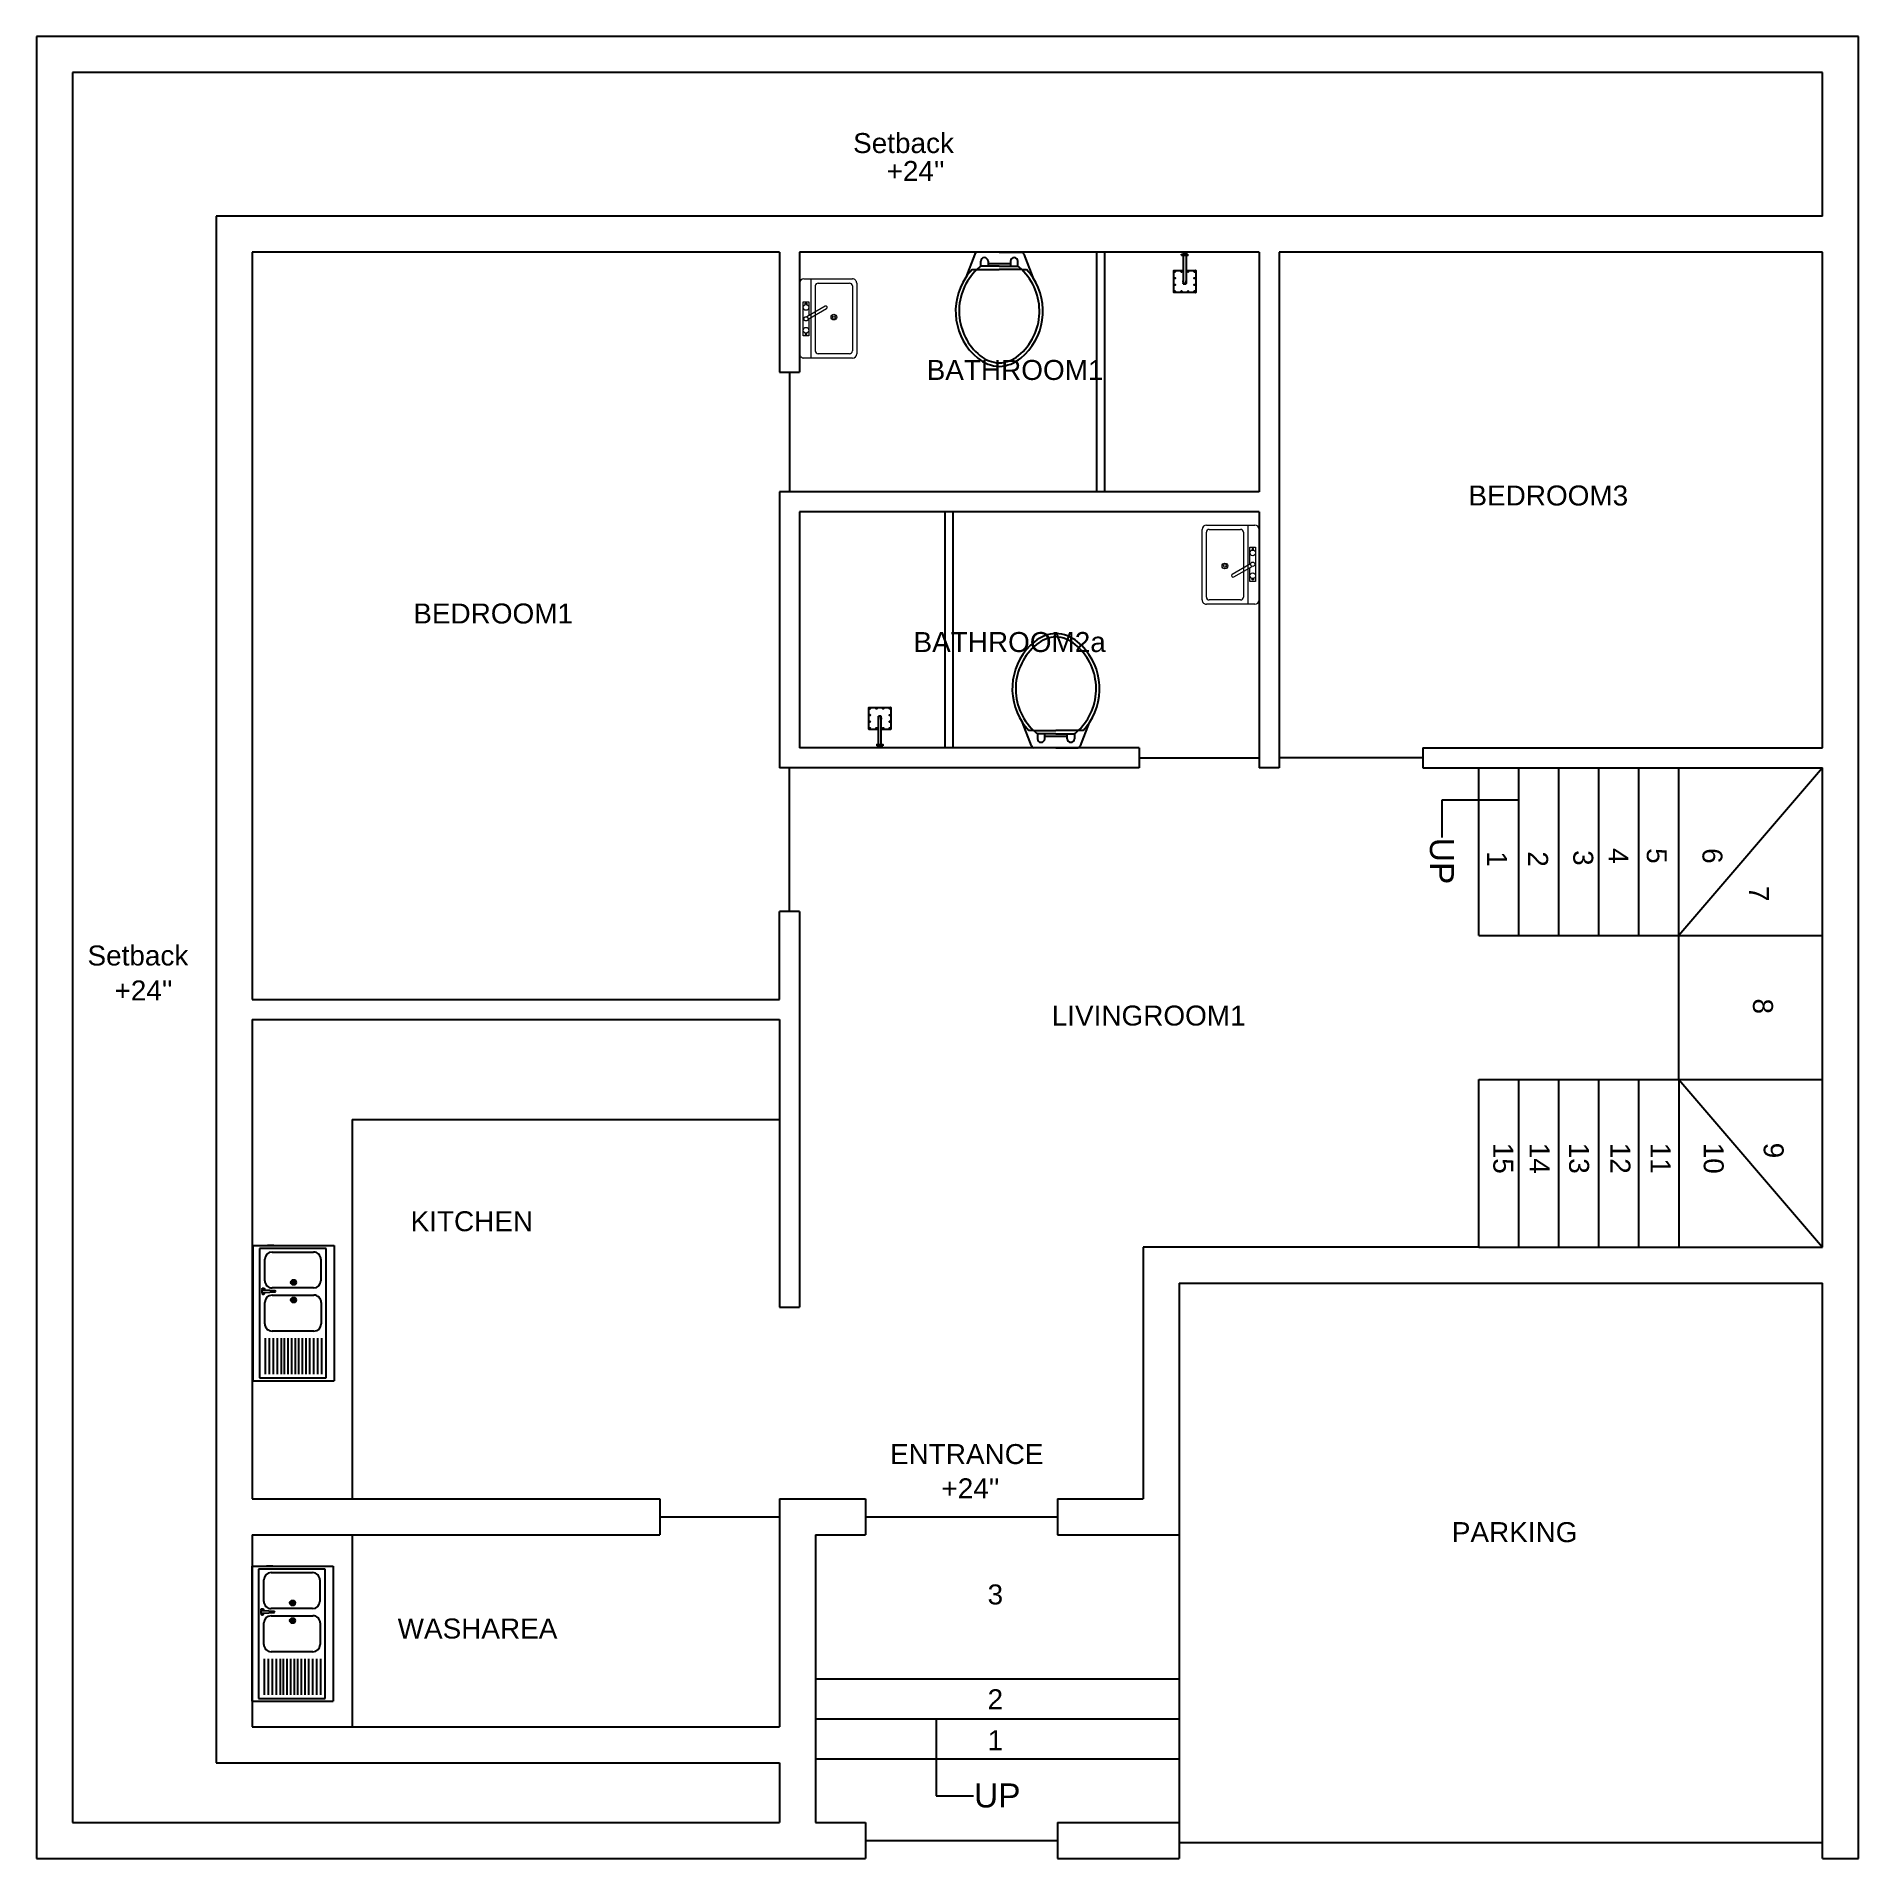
# Model space of a CAD drawing. Header units: feet. Extents: x 30 to 486, y 10 to 466.
import ezdxf
from ezdxf import colors
from ezdxf.entities.mleader import LeaderData, LeaderLine
from ezdxf.lldxf.tags import DXFTag
from ezdxf.math import Vec2, Vec3

# ---------------------------------------------------------------- set-up
doc = ezdxf.new("R2010")
doc.units = ezdxf.units.FT
doc.header["$MEASUREMENT"] = 0
for name, color, linetype in [('BathRoom1', 7, 'Continuous'), ('BathRoom2a', 7, 'Continuous'), ('BedRoom1', 7, 'Continuous'), ('BedRoom3', 7, 'Continuous'), ('Boundary', 7, 'Continuous'), ('Door2.6fD.Panel', 7, 'Continuous'), ('Door3fD.Panel', 7, 'Continuous'), ('Door4fD.Panel', 7, 'Continuous'), ('Entrance_Staircase', 7, 'Continuous'), ('Entrance_Staircase_wall', 7, 'Continuous'), ('Kitchen', 7, 'Continuous'), ('Kitchen_Platform', 7, 'Continuous'), ('LivingRoom1', 7, 'Continuous'), ('Main_gate', 7, 'Continuous'), ('Parking', 7, 'Continuous'), ('Setback', 7, 'Continuous'), ('Sink', 7, 'Continuous'), ('Staircase', 7, 'Continuous'), ('Staircase_innerwall', 7, 'Continuous'), ('Staircase_outertwall', 7, 'Continuous'), ('WashArea', 7, 'Continuous'), ('WashBasin', 7, 'Continuous'), ('WC', 7, 'Continuous')]:
    doc.layers.add(name, color=color, linetype=linetype)
doc.layers.add('Shower', color=7, linetype='Continuous', plot=False)
doc.styles.get("Standard").update_dxf_attribs({"font": 'arial.ttf'})
tags = doc.linetypes.add('CENTER2', pattern=[28.575, 19.05, -3.175, 3.175, -3.175]).pattern_tags.tags
tags[10:11] = [DXFTag(74, 4), DXFTag(75, 0), DXFTag(340, '0'), DXFTag(46, 0.0), DXFTag(50, 0.0), DXFTag(44, 0.0), DXFTag(45, 0.0)]
tags[8:9] = [DXFTag(74, 4), DXFTag(75, 0), DXFTag(340, '0'), DXFTag(46, 0.0), DXFTag(50, 0.0), DXFTag(44, 0.0), DXFTag(45, 0.0)]
tags[6:7] = [DXFTag(74, 4), DXFTag(75, 0), DXFTag(340, '0'), DXFTag(46, 0.0), DXFTag(50, 0.0), DXFTag(44, 0.0), DXFTag(45, 0.0)]
tags[4:5] = [DXFTag(74, 4), DXFTag(75, 0), DXFTag(340, '0'), DXFTag(46, 0.0), DXFTag(50, 0.0), DXFTag(44, 0.0), DXFTag(45, 0.0)]

# ---------------------------------------------------------------- blocks, each defined once
blk = doc.blocks.new('Toilet sheet')
at = {"layer": 'WC'}
for p, q in [((0, 0), (-5.46, 0)), ((0, 0), (5.46, 0)), ((-6.13, -0.46), (-8.37, -6.29)), ((-6.82, -4.33), (-5.62, -4.33)), ((-5.62, -4.33), (0, -4.33)), ((-4.64, -3.46), (-4.64, -2.26)), ((0, -3.46), (-4.64, -3.46)), ((-2.81, -2.26), (-2.81, -2.89)), ((2.81, -2.89), (-2.81, -2.89)), ((-2.81, -2.89), (-2.81, -3.46)), ((0, -3.46), (4.64, -3.46)), ((5.62, -4.33), (0, -4.33)), ((2.81, -2.26), (2.81, -2.89)), ((2.81, -2.89), (2.81, -3.46)), ((4.64, -3.46), (4.64, -2.26)), ((5.62, -4.33), (6.82, -4.33)), ((6.13, -0.46), (8.37, -6.29))]:
    blk.add_line(p, q, dxfattribs=at)
for centre, radius, start, end in [((-5.46, -0.72), 0.716, 90, 158.9586), ((5.46, -0.72), 0.716, 21.0414, 90), ((4.36, -14.74), 15.28, 137.0418, 146.4185), ((4.36, -14.74), 14.42, 133.7957, 137.0418), ((4.36, -14.74), 14.42, 128.5915, 133.7957), ((-3.72, -2.26), 0.911, 0, 180), ((3.72, -2.26), 0.911, 0, 180), ((-4.36, -14.74), 14.42, 46.2043, 51.4085), ((-4.36, -14.74), 14.42, 309.5706, 46.2043), ((-4.36, -14.74), 15.28, 33.5815, 42.9582), ((4.36, -14.74), 15.28, 146.4185, 230.4294), ((4.36, -14.74), 14.42, 137.0418, 230.4294), ((-4.36, -14.74), 15.28, 309.5706, 33.5815), ((0.37, -19.56), 9.02, 230.4294, 267.624), ((0.37, -19.56), 8.16, 230.4294, 267.3753), ((-0.37, -19.56), 8.16, 272.6247, 309.5706), ((-0.37, -19.56), 9.02, 272.376, 309.5706)]:
    blk.add_arc(centre, radius, start, end, dxfattribs=at)
blk = doc.blocks.new('WashBasin')
at = {"color": 0, "lineweight": 0}
for p, q in [((-8.84, 0), (8.84, 0)), ((-9.91, -13.21), (-9.91, -1.07)), ((-9.91, -2.86), (9.91, -2.86)), ((-8.12, -3.93), (8.12, -3.93)), ((-4.38, -2.31), (-4.38, -0.88)), ((-4.38, -0.88), (4.19, -0.88)), ((-0.1, -2.31), (-4.38, -2.31)), ((-4.02, -1.42), (-4.02, -1.78)), ((-3.62, -1.42), (-4.02, -1.42)), ((-4.02, -1.78), (-3.62, -1.78)), ((-0.2, -2.13), (2.45, -6.72)), ((3.07, -6.37), (0.42, -1.77)), ((4.19, -2.31), (0.73, -2.31)), ((3.43, -1.42), (3.83, -1.42)), ((3.83, -1.78), (3.43, -1.78)), ((3.83, -1.42), (3.83, -1.78)), ((4.19, -0.88), (4.19, -2.31)), ((9.91, -1.07), (9.91, -13.21)), ((-8.84, -12.49), (-8.84, -4.64)), ((8.84, -4.64), (8.84, -12.49)), ((8.12, -13.21), (-8.12, -13.21)), ((8.84, -14.28), (-8.84, -14.28))]:
    blk.add_line(p, q, dxfattribs=at)
for centre, radius in [((-2.95, -1.6), 0.714), ((-0.1, -1.6), 0.535), ((2.76, -1.6), 0.714), ((0.33, -8.57), 0.714), ((0.33, -8.57), 0.357)]:
    blk.add_circle(centre, radius, dxfattribs=at)
for centre, radius, start, end in [((-8.84, -1.07), 1.07, 90, 180), ((8.84, -1.07), 1.07, 0, 90), ((-8.12, -4.64), 0.714, 90, 180), ((8.12, -4.64), 0.714, 0, 90), ((2.76, -6.54), 0.357, 210, 30), ((-8.84, -13.21), 1.07, 180, 270), ((-8.12, -12.49), 0.714, 180, 270), ((8.12, -12.49), 0.714, 270, 0), ((8.84, -13.21), 1.07, 270, 0)]:
    blk.add_arc(centre, radius, start, end, dxfattribs=at)
blk = doc.blocks.new('Shower')
at = {"linetype": 'Continuous'}
for p, q in [((-0.78, 0), (-0.71, 0)), ((-0.78, -0.31), (-0.78, 0)), ((-0.71, 0), (0.71, 0)), ((0.71, 0), (0.78, 0)), ((0.78, -0.31), (0.78, 0)), ((-2.74, -9.58), (-2.74, -4.14)), ((-2.72, -4.12), (-0.36, -4.12)), ((-2.51, -4.39), (-2.51, -4.41)), ((-2.47, -4.39), (-2.51, -4.39)), ((-2.51, -4.41), (-2.47, -4.41)), ((-2.48, -4.39), (-2.48, -4.41)), ((-2.45, -4.35), (-2.47, -4.35)), ((-2.47, -4.35), (-2.47, -4.39)), ((-2.45, -4.38), (-2.47, -4.38)), ((-2.47, -4.41), (-2.47, -4.45)), ((-2.47, -4.43), (-2.45, -4.43)), ((-2.47, -4.45), (-2.45, -4.45)), ((-2.45, -4.39), (-2.45, -4.35)), ((-2.41, -4.39), (-2.45, -4.39)), ((-2.45, -4.41), (-2.41, -4.41)), ((-2.45, -4.45), (-2.45, -4.41)), ((-2.43, -4.41), (-2.43, -4.39)), ((-2.41, -4.41), (-2.41, -4.39)), ((-0.87, -4.39), (-0.87, -4.41)), ((-0.83, -4.39), (-0.87, -4.39)), ((-0.87, -4.41), (-0.83, -4.41)), ((-0.85, -4.39), (-0.85, -4.41)), ((-0.81, -4.35), (-0.83, -4.35)), ((-0.83, -4.35), (-0.83, -4.39)), ((-0.81, -4.38), (-0.83, -4.38)), ((-0.83, -4.41), (-0.83, -4.45)), ((-0.83, -4.43), (-0.81, -4.43)), ((-0.83, -4.45), (-0.81, -4.45)), ((-0.81, -4.39), (-0.81, -4.35)), ((-0.77, -4.39), (-0.81, -4.39)), ((-0.81, -4.41), (-0.77, -4.41)), ((-0.81, -4.45), (-0.81, -4.41)), ((-0.79, -4.41), (-0.79, -4.39)), ((-0.77, -4.41), (-0.77, -4.39)), ((-0.71, -0.36), (-0.73, -0.36)), ((0.71, -0.36), (-0.71, -0.36)), ((-0.36, -0.36), (-0.36, -7.4)), ((0.36, -0.36), (0.36, -7.4)), ((0.36, -4.12), (2.72, -4.12)), ((0.73, -0.36), (0.71, -0.36)), ((0.77, -4.39), (0.77, -4.41)), ((0.81, -4.39), (0.77, -4.39)), ((0.77, -4.41), (0.81, -4.41)), ((0.79, -4.39), (0.79, -4.41)), ((0.83, -4.35), (0.81, -4.35)), ((0.81, -4.35), (0.81, -4.39)), ((0.83, -4.38), (0.81, -4.38)), ((0.81, -4.41), (0.81, -4.45)), ((0.81, -4.43), (0.83, -4.43)), ((0.81, -4.45), (0.83, -4.45)), ((0.83, -4.39), (0.83, -4.35)), ((0.87, -4.39), (0.83, -4.39)), ((0.83, -4.41), (0.87, -4.41)), ((0.83, -4.45), (0.83, -4.41)), ((0.85, -4.41), (0.85, -4.39)), ((0.87, -4.41), (0.87, -4.39)), ((2.41, -4.39), (2.41, -4.41)), ((2.45, -4.39), (2.41, -4.39)), ((2.41, -4.41), (2.45, -4.41)), ((2.43, -4.39), (2.43, -4.41)), ((2.47, -4.35), (2.45, -4.35)), ((2.45, -4.35), (2.45, -4.39)), ((2.47, -4.38), (2.45, -4.38)), ((2.45, -4.41), (2.45, -4.45)), ((2.45, -4.43), (2.47, -4.43)), ((2.45, -4.45), (2.47, -4.45)), ((2.47, -4.39), (2.47, -4.35)), ((2.51, -4.39), (2.47, -4.39)), ((2.47, -4.41), (2.51, -4.41)), ((2.47, -4.45), (2.47, -4.41)), ((2.48, -4.41), (2.48, -4.39)), ((2.51, -4.41), (2.51, -4.39)), ((2.74, -4.14), (2.74, -9.58)), ((-2.51, -6.03), (-2.51, -6.05)), ((-2.47, -6.03), (-2.51, -6.03)), ((-2.51, -6.05), (-2.47, -6.05)), ((-2.51, -7.67), (-2.51, -7.69)), ((-2.47, -7.67), (-2.51, -7.67)), ((-2.51, -7.69), (-2.47, -7.69)), ((-2.48, -6.03), (-2.48, -6.05)), ((-2.48, -7.67), (-2.48, -7.69)), ((-2.45, -5.99), (-2.47, -5.99)), ((-2.47, -5.99), (-2.47, -6.03)), ((-2.45, -6.01), (-2.47, -6.01)), ((-2.47, -6.05), (-2.47, -6.09)), ((-2.47, -6.07), (-2.45, -6.07)), ((-2.47, -6.09), (-2.45, -6.09)), ((-2.45, -7.63), (-2.47, -7.63)), ((-2.47, -7.63), (-2.47, -7.67)), ((-2.45, -7.65), (-2.47, -7.65)), ((-2.47, -7.69), (-2.47, -7.73)), ((-2.47, -7.7), (-2.45, -7.7)), ((-2.47, -7.73), (-2.45, -7.73)), ((-2.45, -6.03), (-2.45, -5.99)), ((-2.41, -6.03), (-2.45, -6.03)), ((-2.45, -6.05), (-2.41, -6.05)), ((-2.45, -6.09), (-2.45, -6.05)), ((-2.45, -7.67), (-2.45, -7.63)), ((-2.41, -7.67), (-2.45, -7.67)), ((-2.45, -7.69), (-2.41, -7.69)), ((-2.45, -7.73), (-2.45, -7.69)), ((-2.43, -6.05), (-2.43, -6.03)), ((-2.43, -7.69), (-2.43, -7.67)), ((-2.41, -6.05), (-2.41, -6.03)), ((-2.41, -7.69), (-2.41, -7.67)), ((0.36, -7.4), (-0.36, -7.4)), ((-0.36, -7.4), (0.36, -7.4)), ((-0.36, -7.44), (-0.36, -7.4)), ((-0.36, -7.44), (0.36, -7.44)), ((0.36, -7.44), (0.36, -7.4)), ((2.41, -6.03), (2.41, -6.05)), ((2.45, -6.03), (2.41, -6.03)), ((2.41, -6.05), (2.45, -6.05)), ((2.41, -7.67), (2.41, -7.69)), ((2.45, -7.67), (2.41, -7.67)), ((2.41, -7.69), (2.45, -7.69)), ((2.43, -6.03), (2.43, -6.05)), ((2.43, -7.67), (2.43, -7.69)), ((2.47, -5.99), (2.45, -5.99)), ((2.45, -5.99), (2.45, -6.03)), ((2.47, -6.01), (2.45, -6.01)), ((2.45, -6.05), (2.45, -6.09)), ((2.45, -6.07), (2.47, -6.07)), ((2.45, -6.09), (2.47, -6.09)), ((2.47, -7.63), (2.45, -7.63)), ((2.45, -7.63), (2.45, -7.67)), ((2.47, -7.65), (2.45, -7.65)), ((2.45, -7.69), (2.45, -7.73)), ((2.45, -7.7), (2.47, -7.7)), ((2.45, -7.73), (2.47, -7.73)), ((2.47, -6.03), (2.47, -5.99)), ((2.51, -6.03), (2.47, -6.03)), ((2.47, -6.05), (2.51, -6.05)), ((2.47, -6.09), (2.47, -6.05)), ((2.47, -7.67), (2.47, -7.63)), ((2.51, -7.67), (2.47, -7.67)), ((2.47, -7.69), (2.51, -7.69)), ((2.47, -7.73), (2.47, -7.69)), ((2.48, -6.05), (2.48, -6.03)), ((2.48, -7.69), (2.48, -7.67)), ((2.51, -6.05), (2.51, -6.03)), ((2.51, -7.69), (2.51, -7.67)), ((2.72, -9.6), (-2.72, -9.6)), ((-2.51, -9.31), (-2.51, -9.33)), ((-2.47, -9.31), (-2.51, -9.31)), ((-2.51, -9.33), (-2.47, -9.33)), ((-2.48, -9.31), (-2.48, -9.33)), ((-2.45, -9.27), (-2.47, -9.27)), ((-2.47, -9.27), (-2.47, -9.31)), ((-2.45, -9.29), (-2.47, -9.29)), ((-2.47, -9.33), (-2.47, -9.36)), ((-2.47, -9.34), (-2.45, -9.34)), ((-2.47, -9.36), (-2.45, -9.36)), ((-2.45, -9.31), (-2.45, -9.27)), ((-2.41, -9.31), (-2.45, -9.31)), ((-2.45, -9.33), (-2.41, -9.33)), ((-2.45, -9.36), (-2.45, -9.33)), ((-2.43, -9.33), (-2.43, -9.31)), ((-2.41, -9.33), (-2.41, -9.31)), ((-0.87, -9.31), (-0.87, -9.33)), ((-0.83, -9.31), (-0.87, -9.31)), ((-0.87, -9.33), (-0.83, -9.33)), ((-0.85, -9.31), (-0.85, -9.33)), ((-0.81, -9.27), (-0.83, -9.27)), ((-0.83, -9.27), (-0.83, -9.31)), ((-0.81, -9.29), (-0.83, -9.29)), ((-0.83, -9.33), (-0.83, -9.36)), ((-0.83, -9.34), (-0.81, -9.34)), ((-0.83, -9.36), (-0.81, -9.36)), ((-0.81, -9.31), (-0.81, -9.27)), ((-0.77, -9.31), (-0.81, -9.31)), ((-0.81, -9.33), (-0.77, -9.33)), ((-0.81, -9.36), (-0.81, -9.33)), ((-0.79, -9.33), (-0.79, -9.31)), ((-0.77, -9.33), (-0.77, -9.31)), ((0.77, -9.31), (0.77, -9.33)), ((0.81, -9.31), (0.77, -9.31)), ((0.77, -9.33), (0.81, -9.33)), ((0.79, -9.31), (0.79, -9.33)), ((0.83, -9.27), (0.81, -9.27)), ((0.81, -9.27), (0.81, -9.31)), ((0.83, -9.29), (0.81, -9.29)), ((0.81, -9.33), (0.81, -9.36)), ((0.81, -9.34), (0.83, -9.34)), ((0.81, -9.36), (0.83, -9.36)), ((0.83, -9.31), (0.83, -9.27)), ((0.87, -9.31), (0.83, -9.31)), ((0.83, -9.33), (0.87, -9.33)), ((0.83, -9.36), (0.83, -9.33)), ((0.85, -9.33), (0.85, -9.31)), ((0.87, -9.33), (0.87, -9.31)), ((2.41, -9.31), (2.41, -9.33)), ((2.45, -9.31), (2.41, -9.31)), ((2.41, -9.33), (2.45, -9.33)), ((2.43, -9.31), (2.43, -9.33)), ((2.47, -9.27), (2.45, -9.27)), ((2.45, -9.27), (2.45, -9.31)), ((2.47, -9.29), (2.45, -9.29)), ((2.45, -9.33), (2.45, -9.36)), ((2.45, -9.34), (2.47, -9.34)), ((2.45, -9.36), (2.47, -9.36)), ((2.47, -9.31), (2.47, -9.27)), ((2.51, -9.31), (2.47, -9.31)), ((2.47, -9.33), (2.51, -9.33)), ((2.47, -9.36), (2.47, -9.33)), ((2.48, -9.33), (2.48, -9.31)), ((2.51, -9.33), (2.51, -9.31))]:
    blk.add_line(p, q, dxfattribs=at)
at = {"linetype": 'CENTER2'}
for p, q in [((0.48, 0), (-0.48, 0)), ((0, 0.48), (0, -0.48))]:
    blk.add_line(p, q, dxfattribs=at)
at = {"linetype": 'Continuous'}
for centre in [(-2.46, -4.4), (-0.82, -4.4), (0.82, -4.4), (2.46, -4.4), (-2.46, -6.04), (-2.46, -7.68), (2.46, -6.04), (2.46, -7.68), (-2.46, -9.32), (-0.82, -9.32), (0.82, -9.32), (2.46, -9.32)]:
    blk.add_circle(centre, 0.0959, dxfattribs=at)
for centre, radius, start, end in [((-2.72, -4.14), 0.024, 90, 180), ((-0.73, -0.31), 0.048, 180, 270), ((0.73, -0.31), 0.048, 270, 0), ((2.72, -4.14), 0.024, 0, 90), ((0, -6.86), 0.444, 144.1752, 215.8248), ((0, -6.86), 0.441, 144.6089, 215.3911), ((0, -6.86), 0.434, 145.9684, 214.0316), ((0, -6.86), 0.432, 146.4427, 213.5573), ((0, -6.86), 0.392, 156.4575, 203.5425), ((0, -6.86), 0.444, 0, 35.8248), ((0, -6.86), 0.441, 0, 35.3911), ((0, -6.86), 0.434, 0, 34.0316), ((0, -6.86), 0.432, 326.4427, 33.5573), ((0, -6.86), 0.392, 336.4575, 23.5425), ((0, -6.86), 0.444, 324.1752, 0), ((0, -6.86), 0.434, 325.9684, 0), ((0, -6.86), 0.441, 324.6089, 0), ((-2.72, -9.58), 0.024, 180, 270), ((2.72, -9.58), 0.024, 270, 0)]:
    blk.add_arc(centre, radius, start, end, dxfattribs=at)
blk = doc.blocks.new('Sink')
at = {"color": 0}
for p, q in [((0, 20.24), (33.82, 20.24)), ((0, 20.24), (0, 0)), ((0.72, 18.64), (0.72, 2)), ((33.1, 18.64), (0.72, 18.64)), ((33.1, 2), (33.1, 18.64)), ((33.82, 20.24), (33.82, 0)), ((10.61, 17.27), (1.62, 17.27)), ((10.61, 16.27), (1.62, 16.27)), ((10.61, 15.27), (1.62, 15.27)), ((10.61, 14.27), (1.62, 14.27)), ((12.41, 5.03), (12.41, 15.53)), ((14.21, 17.33), (19.61, 17.33)), ((21.41, 15.53), (21.41, 5.03)), ((22.09, 18.05), (22.08, 17.34)), ((22.08, 17.34), (22.27, 14.83)), ((22.74, 18.05), (22.09, 18.05)), ((22.27, 14.83), (22.3, 14.7)), ((22.3, 14.7), (22.36, 14.64)), ((22.36, 14.64), (22.41, 14.62)), ((22.45, 14.64), (22.41, 14.62)), ((22.51, 14.7), (22.45, 14.64)), ((22.54, 14.83), (22.51, 14.7)), ((22.74, 17.34), (22.54, 14.83)), ((22.74, 18.05), (22.74, 17.34)), ((23.21, 5.12), (23.21, 15.53)), ((25.01, 17.33), (30.4, 17.33)), ((32.2, 15.53), (32.2, 5.12)), ((33.82, 15.07), (33.82, 16.67)), ((10.61, 13.27), (1.62, 13.27)), ((1.62, 12.37), (10.61, 12.37)), ((1.62, 11.47), (10.61, 11.47)), ((1.62, 10.57), (10.61, 10.57)), ((1.62, 9.68), (10.61, 9.68)), ((19.7, 10.31), (20.12, 10.12)), ((19.75, 10.42), (20.17, 10.23)), ((19.92, 9.7), (20.12, 10.12)), ((20.04, 9.64), (20.23, 10.07)), ((20.17, 10.23), (20.36, 10.65)), ((20.23, 10.07), (20.65, 9.87)), ((20.28, 10.18), (20.47, 10.59)), ((20.28, 10.18), (20.7, 9.98)), ((24.11, 10.31), (24.53, 10.12)), ((24.16, 10.42), (24.58, 10.23)), ((24.34, 9.7), (24.53, 10.12)), ((24.45, 9.64), (24.64, 10.07)), ((24.58, 10.23), (24.77, 10.65)), ((24.64, 10.07), (25.06, 9.87)), ((24.7, 10.18), (24.89, 10.59)), ((24.7, 10.18), (25.12, 9.98)), ((1.62, 8.78), (10.61, 8.78)), ((1.62, 7.88), (10.61, 7.88)), ((1.62, 6.98), (10.61, 6.98)), ((1.62, 6.08), (10.61, 6.08)), ((1.62, 5.08), (10.61, 5.08)), ((1.62, 5.08), (10.61, 5.08)), ((33.82, 0), (0, 0)), ((0.72, 2), (33.1, 2)), ((1.62, 4.08), (10.61, 4.08)), ((1.62, 3.08), (10.61, 3.08)), ((19.61, 3.23), (14.21, 3.23)), ((30.4, 3.32), (25.01, 3.32))]:
    blk.add_line(p, q, dxfattribs=at)
for points in [[(21.83, 17.38, 0.17747), (21.88, 17.4, 0.103681), (21.94, 17.48, 0.06385), (21.97, 17.57, 0.050025), (21.98, 17.7, 0.050025), (21.97, 17.83, 0.06385), (21.93, 17.92, 0.103681), (21.88, 18, 0.17747), (21.82, 18.01, 0.17747), (21.77, 18, 0.103681), (21.72, 17.92, 0.06385), (21.68, 17.83, 0.050025), (21.67, 17.7, 0.050025), (21.69, 17.57, 0.06385), (21.72, 17.47, 0.103681), (21.78, 17.4, 0.17747)], [(23, 17.39, -0.17747), (22.95, 17.41, -0.103681), (22.89, 17.48, -0.06385), (22.86, 17.58, -0.050025), (22.84, 17.71, -0.050025), (22.86, 17.83, -0.06385), (22.89, 17.93, -0.103681), (22.94, 18, -0.17747), (23, 18.02, -0.17747), (23.05, 18, -0.103681), (23.11, 17.93, -0.06385), (23.14, 17.83, -0.050025), (23.15, 17.71, -0.050025), (23.14, 17.58, -0.06385), (23.11, 17.48, -0.103681), (23.05, 17.41, -0.17747)]]:
    blk.add_lwpolyline(points, format="xyb", close=True, dxfattribs=at)
for points in [[(21.91, 17.96), (22.12, 17.93)], [(22.11, 17.5), (21.91, 17.44)], [(22.91, 17.96), (22.71, 17.93)], [(22.72, 17.5), (22.92, 17.44)]]:
    blk.add_lwpolyline(points, dxfattribs=at)
for centre, radius in [((20.2, 10.15), 0.648), ((20.2, 10.15), 0.53), ((24.61, 10.15), 0.648), ((24.61, 10.15), 0.53)]:
    blk.add_circle(centre, radius, dxfattribs=at)
for centre, start, end in [((14.21, 15.53), 90, 180), ((19.61, 15.53), 0, 90), ((25.01, 15.53), 90, 180), ((30.4, 15.53), 0, 90), ((14.21, 5.03), 180, 270), ((19.61, 5.03), 270, 0), ((25.01, 5.12), 180, 270), ((30.4, 5.12), 270, 0)]:
    blk.add_arc(centre, 1.8, start, end, dxfattribs=at)

msp = doc.modelspace()

# ---------------------------------------------------------------- linework, layer by layer
for p, q in [((294.94, 411.76), (294.94, 351.76)), ((296.94, 411.76), (296.94, 351.76))]:
    msp.add_line(p, q)
at = {"layer": 'BathRoom1'}
for p, q in [((335.62, 411.76), (220.62, 411.76)), ((220.62, 411.76), (220.62, 381.76)), ((335.62, 411.76), (335.62, 351.76)), ((215.62, 381.76), (220.62, 381.76)), ((335.62, 351.76), (215.62, 351.76))]:
    msp.add_line(p, q, dxfattribs=at)
at = {"layer": 'BathRoom2a'}
for p, q in [((335.62, 346.76), (220.62, 346.76)), ((220.62, 346.76), (220.62, 287.76)), ((256.93, 346.76), (256.93, 287.76)), ((258.93, 346.76), (258.93, 287.76)), ((335.62, 346.76), (335.62, 282.76)), ((305.62, 287.76), (220.62, 287.76)), ((305.62, 287.76), (305.62, 282.76))]:
    msp.add_line(p, q, dxfattribs=at)
at = {"layer": 'BedRoom1'}
for p, q in [((215.62, 411.76), (83.62, 411.76)), ((83.62, 411.76), (83.62, 224.76)), ((215.62, 411.76), (215.62, 381.76)), ((215.62, 351.76), (215.62, 287.76)), ((215.62, 287.76), (215.62, 282.76)), ((220.62, 246.76), (215.62, 246.76)), ((215.62, 224.76), (215.62, 246.76)), ((83.62, 224.76), (215.62, 224.76))]:
    msp.add_line(p, q, dxfattribs=at)
at = {"layer": 'BedRoom3'}
for p, q in [((476.62, 411.76), (340.62, 411.76)), ((340.62, 411.76), (340.62, 282.76)), ((476.62, 287.76), (476.62, 411.76)), ((376.62, 287.76), (376.62, 282.76)), ((376.62, 287.76), (476.62, 287.76)), ((340.62, 282.76), (335.62, 282.76))]:
    msp.add_line(p, q, dxfattribs=at)
at = {"layer": 'Boundary'}
for p, q in [((485.62, 465.76), (29.62, 465.76)), ((29.62, 465.76), (29.62, 9.76)), ((485.62, 9.76), (485.62, 465.76)), ((237.12, 18.76), (237.12, 9.76)), ((285.12, 18.76), (285.12, 9.76)), ((285.12, 18.76), (315.62, 18.76)), ((315.62, 18.76), (315.62, 9.76)), ((29.62, 9.76), (237.12, 9.76)), ((285.12, 9.76), (315.62, 9.76)), ((476.62, 9.76), (485.62, 9.76))]:
    msp.add_line(p, q, dxfattribs=at)
at = {"layer": 'Door2.6fD.Panel'}
for p, q in [((218.12, 381.76), (218.12, 351.76)), ((305.62, 285.26), (335.62, 285.26)), ((185.62, 95.26), (215.62, 95.26))]:
    msp.add_line(p, q, dxfattribs=at)
at = {"layer": 'Door3fD.Panel'}
for p, q in [((218.12, 246.76), (218.12, 282.76)), ((376.62, 285.26), (340.62, 285.26))]:
    msp.add_line(p, q, dxfattribs=at)
at = {"layer": 'Door4fD.Panel'}
msp.add_line((237.12, 95.26), (285.12, 95.26), dxfattribs=at)
at = {"layer": 'Entrance_Staircase'}
for p, q in [((315.62, 90.76), (315.62, 18.76)), ((224.62, 54.76), (315.62, 54.76)), ((224.62, 44.76), (315.62, 44.76)), ((224.62, 34.76), (315.62, 34.76))]:
    msp.add_line(p, q, dxfattribs=at)
at = {"layer": 'Entrance_Staircase_wall'}
for p, q in [((306.62, 162.76), (306.62, 99.76)), ((215.62, 99.76), (237.12, 99.76)), ((237.12, 99.76), (237.12, 90.76)), ((285.12, 99.76), (306.62, 99.76)), ((285.12, 99.76), (285.12, 90.76)), ((224.62, 90.76), (224.62, 18.76)), ((224.62, 90.76), (237.12, 90.76)), ((285.12, 90.76), (315.62, 90.76))]:
    msp.add_line(p, q, dxfattribs=at)
at = {"layer": 'Kitchen'}
for p, q in [((83.62, 219.76), (83.62, 99.76)), ((83.62, 219.76), (215.62, 219.76)), ((215.62, 219.76), (215.62, 147.76)), ((215.62, 147.76), (220.62, 147.76)), ((83.62, 99.76), (185.62, 99.76))]:
    msp.add_line(p, q, dxfattribs=at)
at = {"layer": 'Kitchen_Platform'}
for q in [(108.62, 99.76), (215.62, 194.76)]:
    msp.add_line((108.62, 194.76), q, dxfattribs=at)
at = {"layer": 'LivingRoom1'}
for p, q in [((305.62, 282.76), (215.62, 282.76)), ((220.62, 246.76), (220.62, 147.76)), ((390.62, 162.76), (306.62, 162.76))]:
    msp.add_line(p, q, dxfattribs=at)
at = {"layer": 'Main_gate'}
for p, q in [((237.12, 14.26), (285.12, 14.26)), ((315.62, 13.76), (476.62, 13.76))]:
    msp.add_line(p, q, dxfattribs=at)
at = {"layer": 'Parking'}
for p, q in [((315.62, 153.76), (315.62, 90.76)), ((315.62, 153.76), (476.62, 153.76)), ((476.62, 9.76), (476.62, 153.76)), ((224.62, 18.76), (237.12, 18.76))]:
    msp.add_line(p, q, dxfattribs=at)
at = {"layer": 'Setback'}
for p, q in [((476.62, 456.76), (38.62, 456.76)), ((38.62, 456.76), (38.62, 18.76)), ((476.62, 420.76), (476.62, 456.76)), ((215.62, 420.76), (74.62, 420.76)), ((74.62, 420.76), (74.62, 33.76)), ((476.62, 420.76), (215.62, 420.76)), ((74.62, 33.76), (215.62, 33.76)), ((215.62, 33.76), (215.62, 18.76)), ((38.62, 18.76), (215.62, 18.76))]:
    msp.add_line(p, q, dxfattribs=at)
at = {"layer": 'Staircase'}
for p, q in [((390.62, 240.76), (390.62, 282.76)), ((400.62, 240.76), (400.62, 282.76)), ((410.62, 240.76), (410.62, 282.76)), ((420.62, 240.76), (420.62, 282.76)), ((430.62, 240.76), (430.62, 282.76)), ((476.62, 282.76), (440.62, 240.76)), ((440.62, 240.76), (440.62, 282.76)), ((440.62, 240.76), (476.62, 240.76)), ((390.62, 162.76), (390.62, 204.76)), ((400.62, 162.76), (400.62, 204.76)), ((410.62, 162.76), (410.62, 204.76)), ((420.62, 162.76), (420.62, 204.76)), ((430.62, 162.76), (430.62, 204.76)), ((440.62, 204.76), (476.62, 162.76)), ((440.62, 204.76), (476.62, 204.76)), ((440.62, 204.76), (440.62, 162.76))]:
    msp.add_line(p, q, dxfattribs=at)
at = {"layer": 'Staircase_innerwall'}
for p, q in [((390.62, 240.76), (440.62, 240.76)), ((440.62, 204.76), (440.62, 240.76)), ((390.62, 204.76), (440.62, 204.76))]:
    msp.add_line(p, q, dxfattribs=at)
at = {"layer": 'Staircase_outertwall'}
for p, q in [((376.62, 282.76), (476.62, 282.76)), ((476.62, 162.76), (476.62, 282.76)), ((390.62, 162.76), (476.62, 162.76))]:
    msp.add_line(p, q, dxfattribs=at)
at = {"layer": 'WashArea'}
for p, q in [((185.62, 99.76), (185.62, 90.76)), ((215.62, 99.76), (215.62, 42.76)), ((83.62, 90.76), (83.62, 42.76)), ((83.62, 90.76), (185.62, 90.76)), ((108.62, 90.76), (108.62, 42.76)), ((83.62, 42.76), (215.62, 42.76))]:
    msp.add_line(p, q, dxfattribs=at)

# ---------------------------------------------------------------- block references
at = {"layer": 'Shower'}
msp.add_blockref('Shower', (317, 411.3), dxfattribs=at)
at = {"layer": 'Shower', "rotation": 180}
msp.add_blockref('Shower', (240.68, 288.24), dxfattribs=at)
at = {"layer": 'Sink', "rotation": 89.99999999999999}
for p in [(104.11, 129.35), (103.86, 49.11)]:
    msp.add_blockref('Sink', p, dxfattribs=at)
at = {"layer": 'WashBasin'}
for p, rotation in [((220.62, 395.19), 89.99999999999999), ((335.62, 333.57), 270)]:
    msp.add_blockref('WashBasin', p, dxfattribs=dict(at, rotation=rotation))
at = {"layer": 'WC'}
msp.add_blockref('Toilet sheet', (270.58, 411.76), dxfattribs=at)
at = {"layer": 'WC', "rotation": 180}
msp.add_blockref('Toilet sheet', (284.76, 287.76), dxfattribs=at)

# ---------------------------------------------------------------- texts
at = {"layer": 'BathRoom1', "insert": (252.41, 384.8), "char_height": 5, "width": 33.8009, "attachment_point": 1}
msp.add_mtext('BATHROOM1', dxfattribs=at)
at = {"layer": 'BathRoom2a', "insert": (249.12, 316.71), "char_height": 5, "width": 33.9424, "attachment_point": 1}
msp.add_mtext('BATHROOM2a', dxfattribs=at)
at = {"layer": 'BedRoom1', "insert": (123.93, 323.85), "char_height": 5, "width": 33.9424, "attachment_point": 1}
msp.add_mtext('BEDROOM1', dxfattribs=at)
at = {"layer": 'BedRoom3', "insert": (387.99, 353.38), "char_height": 5, "width": 33.9424, "attachment_point": 1}
msp.add_mtext('BEDROOM3', dxfattribs=at)
at = {"layer": 'Entrance_Staircase', "char_height": 5, "width": 33.9424, "attachment_point": 1}
for s, insert in [("+24''", (242.38, 434.6)), ("+24''", (49.16, 229.51)), ('ENTRANCE', (243.23, 113.49)), ("+24''", (256.11, 104.92)), ('3', (267.65, 78.36)), ('2', (267.65, 52.13)), ('1', (267.65, 41.87))]:
    msp.add_mtext(s, dxfattribs=dict(at, insert=insert))
at = {"layer": 'Kitchen', "insert": (123.26, 171.76), "char_height": 5, "width": 33.9424, "attachment_point": 1}
msp.add_mtext('KITCHEN ', dxfattribs=at)
at = {"layer": 'LivingRoom1', "insert": (283.71, 223.23), "char_height": 5, "width": 33.9424, "attachment_point": 1}
msp.add_mtext('LIVINGROOM1', dxfattribs=at)
at = {"layer": 'Parking', "insert": (383.84, 93.95), "char_height": 5, "width": 33.9424, "attachment_point": 1}
msp.add_mtext('PARKING', dxfattribs=at)
at = {"layer": 'Setback', "char_height": 5, "width": 33.9424, "attachment_point": 1}
for insert in [(234, 441.58), (42.4, 238.26)]:
    msp.add_mtext('Setback', dxfattribs=dict(at, insert=insert))
at = {"layer": 'Staircase', "char_height": 5, "width": 33.9424, "attachment_point": 1, "rotation": 270}
for s, insert in [('1', (397.68, 261.83)), ('2', (407.93, 261.83)), ('3', (419.23, 262.13)), ('4', (428.05, 262.63)), ('5', (437.63, 262.63)), ('6', (451.55, 262.63)), ('7', (463.21, 253.15)), ('8', (464.21, 225)), ('15', (399.22, 188.91)), ('14', (408.3, 188.91)), ('13', (418.19, 188.91)), ('12', (428.53, 188.91)), ('11', (438.59, 188.91)), ('10', (451.87, 188.91)), ('9', (466.88, 188.91))]:
    msp.add_mtext(s, dxfattribs=dict(at, insert=insert))
at = {"layer": 'WashArea', "insert": (120.02, 69.83), "char_height": 5, "width": 33.9424, "attachment_point": 1}
msp.add_mtext('WASHAREA ', dxfattribs=at)

# ---------------------------------------------------------------- leaders
at = {"layer": 'Entrance_Staircase'}
ml = msp.add_multileader_mtext('Standard', dxfattribs=at)
ml.set_content('UP', color=256)
ml.set_leader_properties()
ml.build(insert=Vec2(0, 0))
ml.multileader.update_dxf_attribs({"dogleg_length": 0.36, "arrow_head_size": 0.18})
ctx = ml.context
ctx.base_point, ctx.char_height, ctx.arrow_head_size, ctx.landing_gap_size, ctx.plane_origin = Vec3(264.17, 25.5), 6, 0.18, 0.09, Vec3(254.81, 34.9)
notes = []
notes.append((ctx, [(0, (1, 1, 0), (254.81, 25.5), (1, 0), 9.36, [(0, [(254.81, 44.9)], 0, [])])]))
ctx.mtext.insert, ctx.mtext.rotation, ctx.mtext.flow_direction = Vec3(264.26, 28.56), 6.283185, 5
at = {"layer": 'Staircase'}
ml = msp.add_multileader_mtext('Standard', dxfattribs=at)
ml.set_content('UP', color=256)
ml.set_leader_properties()
ml.build(insert=Vec2(0, 0))
ml.multileader.update_dxf_attribs({"dogleg_length": 0.36, "arrow_head_size": 0.18})
ctx = ml.context
ctx.base_point, ctx.char_height, ctx.arrow_head_size, ctx.landing_gap_size, ctx.plane_origin, ctx.plane_x_axis, ctx.plane_y_axis = Vec3(381.31, 265.31), 6, 0.18, 0.09, Vec3(390.7, 274.67), Vec3(0, -1), Vec3(1, 0)
notes.append((ctx, [(0, (1, 1, 0), (381.31, 274.67), (0, -1), 9.36, [(0, [(400.7, 274.67)], 0, [])])]))
ctx.mtext.insert, ctx.mtext.text_direction, ctx.mtext.rotation, ctx.mtext.flow_direction = Vec3(384.36, 265.22), Vec3(0, -1), 4.712389, 5
for ctx, leaders in notes:
    for number, flags, end, landing, length, lines in leaders:
        leader = LeaderData()
        leader.index, (leader.has_last_leader_line, leader.has_dogleg_vector, leader.attachment_direction) = number, flags
        leader.last_leader_point, leader.dogleg_vector, leader.dogleg_length = Vec3(end), Vec3(landing), length
        for number, points, colour, breaks in lines:
            line = LeaderLine()
            line.index, line.vertices, line.color, line.breaks = number, Vec3.list(points), colors.encode_raw_color(colour), breaks
            leader.lines.append(line)
        ctx.leaders.append(leader)

doc.saveas('drawing.dxf')
